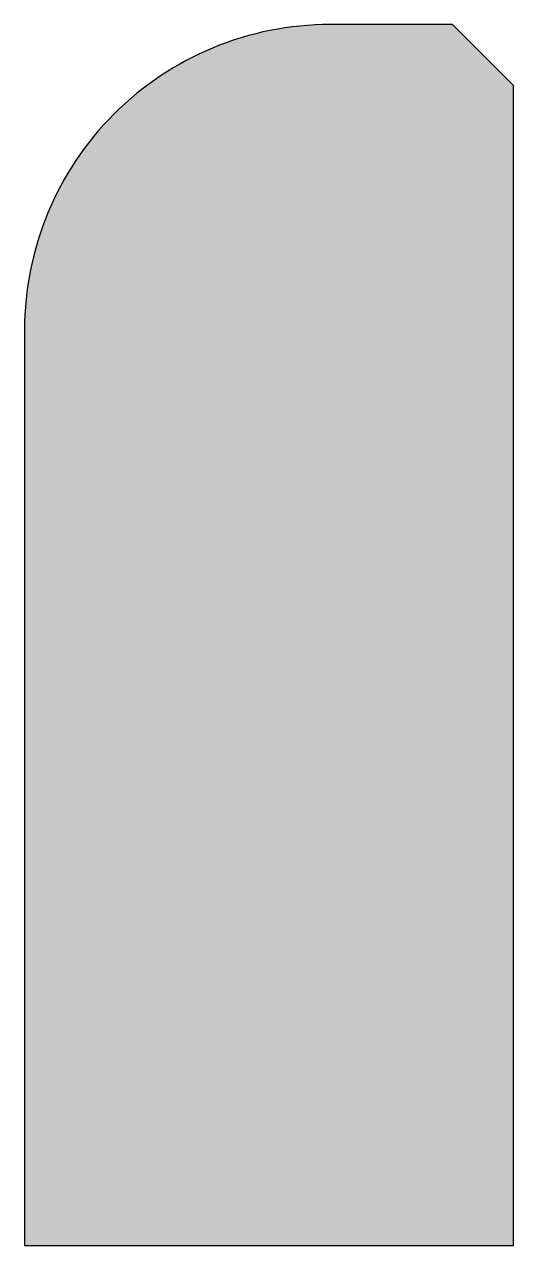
# Model space of a CAD drawing. Header units: metres. Extents: x 0 to 0.08, y -0.15 to 0.05.
import ezdxf

# ---------------------------------------------------------------- set-up
doc = ezdxf.new("R2010")
doc.units = ezdxf.units.M

msp = doc.modelspace()

# ---------------------------------------------------------------- hatches: boundary and pattern name
h = msp.add_hatch(color=254)
edge = h.paths.add_edge_path()
edge.add_arc((0.05, 0), 0.05, 90, 180)
edge.add_line((0, 0), (0, -0.15))
edge.add_line((0, -0.15), (0.08, -0.15))
edge.add_line((0.08, -0.15), (0.08, 0.04))
edge.add_line((0.08, 0.04), (0.07, 0.05))
edge.add_line((0.07, 0.05), (0.05, 0.05))

# ---------------------------------------------------------------- linework, layer by layer
msp.add_lwpolyline([(0, 0), (0, -0.15), (0.08, -0.15), (0.08, 0.04), (0.07, 0.05), (0.05, 0.05, 0.414214)], format="xyb", close=True)

doc.saveas('drawing.dxf')
